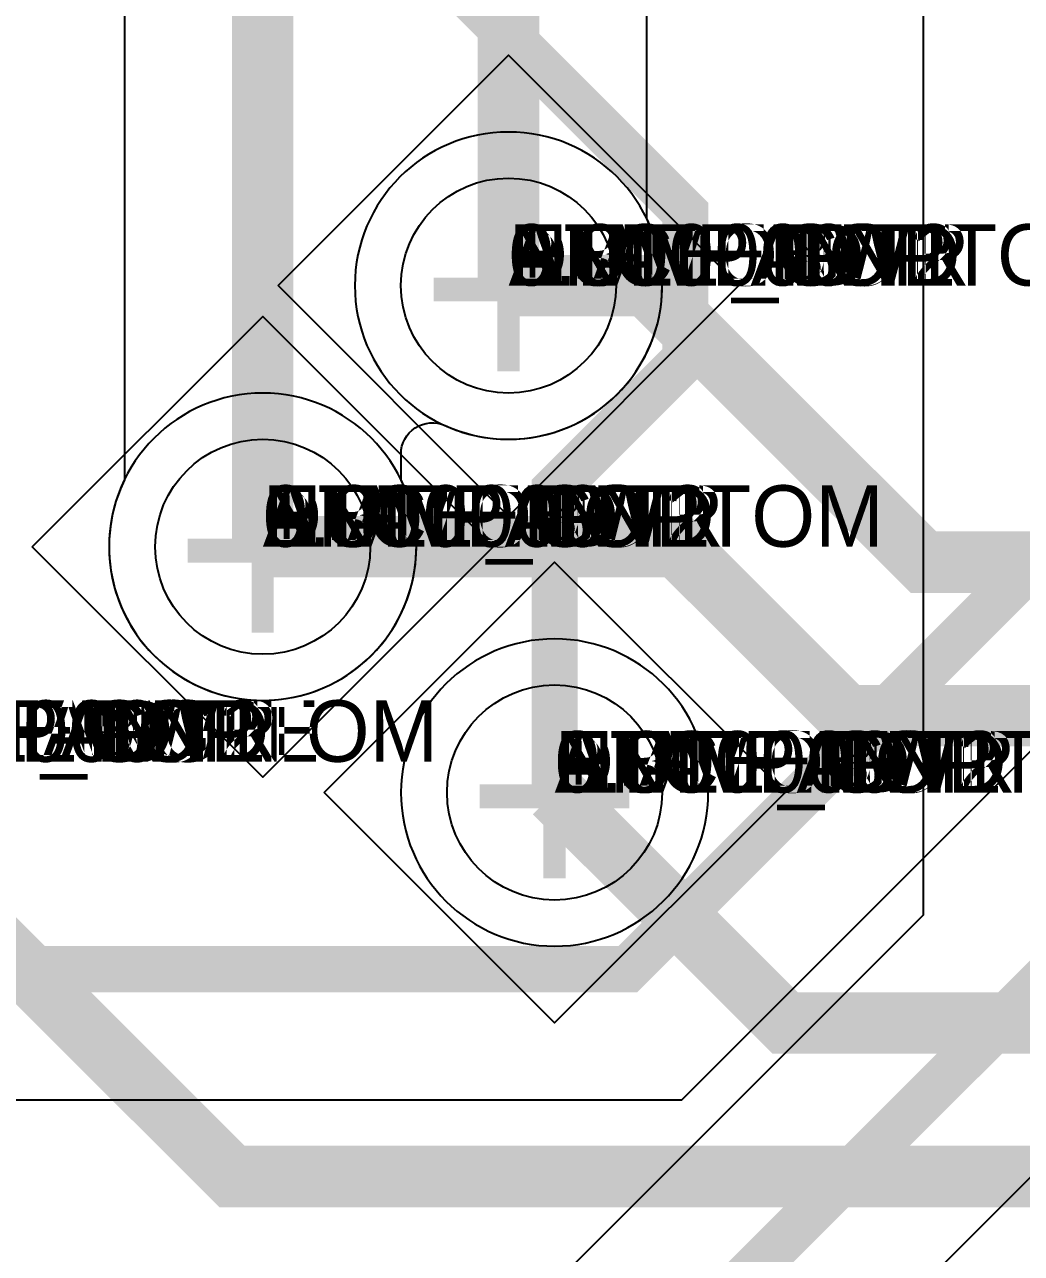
# Model space of a CAD drawing. Extents: x 0 to 323, y 0 to 320.
# Drawn here: x 93.525 to 96.769, y 45.1 to 49.1 of the extents above; entities that cross this region are included whole.
import ezdxf
from ezdxf.enums import TextEntityAlignment as Align

# ---------------------------------------------------------------- set-up
doc = ezdxf.new("R2010")
doc.units = 0
doc.header["$MEASUREMENT"] = 0
doc.layers.get('0').update_dxf_attribs({"linetype": 'CONTINUOUS'})
for name, color, linetype in [('CDN_FIGURES', 7, 'CONTINUOUS'), ('ETCH_BOTTOM', 7, 'CONTINUOUS'), ('ETCH_GND', 3, 'CONTINUOUS'), ('ETCH_INT1', 4, 'CONTINUOUS'), ('ETCH_INT2', 5, 'CONTINUOUS'), ('ETCH_PWR', 6, 'CONTINUOUS'), ('ETCH_TOP', 2, 'CONTINUOUS'), ('MANUFACTURING_NCLEGEND-1-6', 8, 'CONTINUOUS')]:
    doc.layers.add(name, color=color, linetype=linetype)

# ---------------------------------------------------------------- blocks, each defined once
blk = doc.blocks.new('PAD_INFO')
for tag in ['SHAPE_TYPE', 'PAD_HEIGHT', 'PAD_LAYER', 'PAD_TYPE', 'PAD_WIDTH']:
    blk.add_attdef(tag, (0, 0), '', height=0.2)
at = {"flags": 2}
blk.add_attdef('CDN_TYPE', (0, 0), '', height=0.2, dxfattribs=at)
blk = doc.blocks.new('DRILL_INFO')
at = {"flags": 2}
blk.add_attdef('CDN_TYPE', (0, 0), '', height=0.2, dxfattribs=at)
for tag in ['FSHAPE', 'FCHAR', 'DRILL_HEIGHT', 'DIAMETER', 'PLATED', 'DRILL_WIDTH']:
    blk.add_attdef(tag, (0, 0), '', height=0.2)
blk = doc.blocks.new('VIA0700X0300')
at = {"layer": 'ETCH_BOTTOM'}
blk.add_circle((0, 0), 0.35, dxfattribs=at)
at = {"layer": 'ETCH_GND'}
blk.add_circle((0, 0), 0.35, dxfattribs=at)
at = {"layer": 'ETCH_INT1'}
blk.add_circle((0, 0), 0.35, dxfattribs=at)
at = {"layer": 'ETCH_INT2'}
blk.add_circle((0, 0), 0.35, dxfattribs=at)
at = {"layer": 'ETCH_PWR'}
blk.add_circle((0, 0), 0.35, dxfattribs=at)
at = {"layer": 'ETCH_TOP'}
blk.add_circle((0, 0), 0.35, dxfattribs=at)
ref = blk.add_blockref('PAD_INFO', (0, 0))
ref.add_attrib('PAD_LAYER', 'ETCH_TOP', (0, 0), dxfattribs={"height": 0.2})
ref.add_attrib('SHAPE_TYPE', 'NULL', (0, 0), dxfattribs={"height": 0.2})
ref.add_attrib('PAD_TYPE', 'ANTIPAD', (0, 0), dxfattribs={"height": 0.2})
ref.add_attrib('PAD_WIDTH', '0.000000', (0, 0), dxfattribs={"height": 0.2})
ref.add_attrib('PAD_HEIGHT', '0.000000', (0, 0), dxfattribs={"height": 0.2})
ref = blk.add_blockref('PAD_INFO', (0, 0))
ref.add_attrib('PAD_LAYER', 'ETCH_GND', (0, 0), dxfattribs={"height": 0.2})
ref.add_attrib('SHAPE_TYPE', 'NULL', (0, 0), dxfattribs={"height": 0.2})
ref.add_attrib('PAD_TYPE', 'ANTIPAD', (0, 0), dxfattribs={"height": 0.2})
ref.add_attrib('PAD_WIDTH', '0.000000', (0, 0), dxfattribs={"height": 0.2})
ref.add_attrib('PAD_HEIGHT', '0.000000', (0, 0), dxfattribs={"height": 0.2})
ref = blk.add_blockref('PAD_INFO', (0, 0))
ref.add_attrib('PAD_LAYER', 'ETCH_INT1', (0, 0), dxfattribs={"height": 0.2})
ref.add_attrib('SHAPE_TYPE', 'NULL', (0, 0), dxfattribs={"height": 0.2})
ref.add_attrib('PAD_TYPE', 'ANTIPAD', (0, 0), dxfattribs={"height": 0.2})
ref.add_attrib('PAD_WIDTH', '0.000000', (0, 0), dxfattribs={"height": 0.2})
ref.add_attrib('PAD_HEIGHT', '0.000000', (0, 0), dxfattribs={"height": 0.2})
ref = blk.add_blockref('PAD_INFO', (0, 0))
ref.add_attrib('PAD_LAYER', 'ETCH_INT2', (0, 0), dxfattribs={"height": 0.2})
ref.add_attrib('SHAPE_TYPE', 'NULL', (0, 0), dxfattribs={"height": 0.2})
ref.add_attrib('PAD_TYPE', 'ANTIPAD', (0, 0), dxfattribs={"height": 0.2})
ref.add_attrib('PAD_WIDTH', '0.000000', (0, 0), dxfattribs={"height": 0.2})
ref.add_attrib('PAD_HEIGHT', '0.000000', (0, 0), dxfattribs={"height": 0.2})
ref = blk.add_blockref('PAD_INFO', (0, 0))
ref.add_attrib('PAD_LAYER', 'ETCH_PWR', (0, 0), dxfattribs={"height": 0.2})
ref.add_attrib('SHAPE_TYPE', 'NULL', (0, 0), dxfattribs={"height": 0.2})
ref.add_attrib('PAD_TYPE', 'ANTIPAD', (0, 0), dxfattribs={"height": 0.2})
ref.add_attrib('PAD_WIDTH', '0.000000', (0, 0), dxfattribs={"height": 0.2})
ref.add_attrib('PAD_HEIGHT', '0.000000', (0, 0), dxfattribs={"height": 0.2})
ref = blk.add_blockref('PAD_INFO', (0, 0))
ref.add_attrib('PAD_LAYER', 'ETCH_BOTTOM', (0, 0), dxfattribs={"height": 0.2})
ref.add_attrib('SHAPE_TYPE', 'NULL', (0, 0), dxfattribs={"height": 0.2})
ref.add_attrib('PAD_TYPE', 'ANTIPAD', (0, 0), dxfattribs={"height": 0.2})
ref.add_attrib('PAD_WIDTH', '0.000000', (0, 0), dxfattribs={"height": 0.2})
ref.add_attrib('PAD_HEIGHT', '0.000000', (0, 0), dxfattribs={"height": 0.2})
ref = blk.add_blockref('PAD_INFO', (0, 0))
ref.add_attrib('PAD_LAYER', 'ETCH_TOP', (0, 0), dxfattribs={"height": 0.2})
ref.add_attrib('SHAPE_TYPE', 'NULL', (0, 0), dxfattribs={"height": 0.2})
ref.add_attrib('PAD_TYPE', 'THERMAL', (0, 0), dxfattribs={"height": 0.2})
ref.add_attrib('PAD_WIDTH', '0.000000', (0, 0), dxfattribs={"height": 0.2})
ref.add_attrib('PAD_HEIGHT', '0.000000', (0, 0), dxfattribs={"height": 0.2})
ref = blk.add_blockref('PAD_INFO', (0, 0))
ref.add_attrib('PAD_LAYER', 'ETCH_GND', (0, 0), dxfattribs={"height": 0.2})
ref.add_attrib('SHAPE_TYPE', 'NULL', (0, 0), dxfattribs={"height": 0.2})
ref.add_attrib('PAD_TYPE', 'THERMAL', (0, 0), dxfattribs={"height": 0.2})
ref.add_attrib('PAD_WIDTH', '0.000000', (0, 0), dxfattribs={"height": 0.2})
ref.add_attrib('PAD_HEIGHT', '0.000000', (0, 0), dxfattribs={"height": 0.2})
ref = blk.add_blockref('PAD_INFO', (0, 0))
ref.add_attrib('PAD_LAYER', 'ETCH_INT1', (0, 0), dxfattribs={"height": 0.2})
ref.add_attrib('SHAPE_TYPE', 'NULL', (0, 0), dxfattribs={"height": 0.2})
ref.add_attrib('PAD_TYPE', 'THERMAL', (0, 0), dxfattribs={"height": 0.2})
ref.add_attrib('PAD_WIDTH', '0.000000', (0, 0), dxfattribs={"height": 0.2})
ref.add_attrib('PAD_HEIGHT', '0.000000', (0, 0), dxfattribs={"height": 0.2})
ref = blk.add_blockref('PAD_INFO', (0, 0))
ref.add_attrib('PAD_LAYER', 'ETCH_INT2', (0, 0), dxfattribs={"height": 0.2})
ref.add_attrib('SHAPE_TYPE', 'NULL', (0, 0), dxfattribs={"height": 0.2})
ref.add_attrib('PAD_TYPE', 'THERMAL', (0, 0), dxfattribs={"height": 0.2})
ref.add_attrib('PAD_WIDTH', '0.000000', (0, 0), dxfattribs={"height": 0.2})
ref.add_attrib('PAD_HEIGHT', '0.000000', (0, 0), dxfattribs={"height": 0.2})
ref = blk.add_blockref('PAD_INFO', (0, 0))
ref.add_attrib('PAD_LAYER', 'ETCH_PWR', (0, 0), dxfattribs={"height": 0.2})
ref.add_attrib('SHAPE_TYPE', 'NULL', (0, 0), dxfattribs={"height": 0.2})
ref.add_attrib('PAD_TYPE', 'THERMAL', (0, 0), dxfattribs={"height": 0.2})
ref.add_attrib('PAD_WIDTH', '0.000000', (0, 0), dxfattribs={"height": 0.2})
ref.add_attrib('PAD_HEIGHT', '0.000000', (0, 0), dxfattribs={"height": 0.2})
ref = blk.add_blockref('PAD_INFO', (0, 0))
ref.add_attrib('PAD_LAYER', 'ETCH_BOTTOM', (0, 0), dxfattribs={"height": 0.2})
ref.add_attrib('SHAPE_TYPE', 'NULL', (0, 0), dxfattribs={"height": 0.2})
ref.add_attrib('PAD_TYPE', 'THERMAL', (0, 0), dxfattribs={"height": 0.2})
ref.add_attrib('PAD_WIDTH', '0.000000', (0, 0), dxfattribs={"height": 0.2})
ref.add_attrib('PAD_HEIGHT', '0.000000', (0, 0), dxfattribs={"height": 0.2})
ref = blk.add_blockref('PAD_INFO', (0, 0))
ref.add_attrib('PAD_LAYER', 'ETCH_TOP', (0, 0), dxfattribs={"height": 0.2})
ref.add_attrib('SHAPE_TYPE', 'CIRCLE', (0, 0), dxfattribs={"height": 0.2})
ref.add_attrib('PAD_TYPE', 'REGULAR', (0, 0), dxfattribs={"height": 0.2})
ref.add_attrib('PAD_WIDTH', '0.700000', (0, 0), dxfattribs={"height": 0.2})
ref.add_attrib('PAD_HEIGHT', '0.700000', (0, 0), dxfattribs={"height": 0.2})
ref = blk.add_blockref('PAD_INFO', (0, 0))
ref.add_attrib('PAD_LAYER', 'ETCH_GND', (0, 0), dxfattribs={"height": 0.2})
ref.add_attrib('SHAPE_TYPE', 'CIRCLE', (0, 0), dxfattribs={"height": 0.2})
ref.add_attrib('PAD_TYPE', 'REGULAR', (0, 0), dxfattribs={"height": 0.2})
ref.add_attrib('PAD_WIDTH', '0.700000', (0, 0), dxfattribs={"height": 0.2})
ref.add_attrib('PAD_HEIGHT', '0.700000', (0, 0), dxfattribs={"height": 0.2})
ref = blk.add_blockref('PAD_INFO', (0, 0))
ref.add_attrib('PAD_LAYER', 'ETCH_INT1', (0, 0), dxfattribs={"height": 0.2})
ref.add_attrib('SHAPE_TYPE', 'CIRCLE', (0, 0), dxfattribs={"height": 0.2})
ref.add_attrib('PAD_TYPE', 'REGULAR', (0, 0), dxfattribs={"height": 0.2})
ref.add_attrib('PAD_WIDTH', '0.700000', (0, 0), dxfattribs={"height": 0.2})
ref.add_attrib('PAD_HEIGHT', '0.700000', (0, 0), dxfattribs={"height": 0.2})
ref = blk.add_blockref('PAD_INFO', (0, 0))
ref.add_attrib('PAD_LAYER', 'ETCH_INT2', (0, 0), dxfattribs={"height": 0.2})
ref.add_attrib('SHAPE_TYPE', 'CIRCLE', (0, 0), dxfattribs={"height": 0.2})
ref.add_attrib('PAD_TYPE', 'REGULAR', (0, 0), dxfattribs={"height": 0.2})
ref.add_attrib('PAD_WIDTH', '0.700000', (0, 0), dxfattribs={"height": 0.2})
ref.add_attrib('PAD_HEIGHT', '0.700000', (0, 0), dxfattribs={"height": 0.2})
ref = blk.add_blockref('PAD_INFO', (0, 0))
ref.add_attrib('PAD_LAYER', 'ETCH_PWR', (0, 0), dxfattribs={"height": 0.2})
ref.add_attrib('SHAPE_TYPE', 'CIRCLE', (0, 0), dxfattribs={"height": 0.2})
ref.add_attrib('PAD_TYPE', 'REGULAR', (0, 0), dxfattribs={"height": 0.2})
ref.add_attrib('PAD_WIDTH', '0.700000', (0, 0), dxfattribs={"height": 0.2})
ref.add_attrib('PAD_HEIGHT', '0.700000', (0, 0), dxfattribs={"height": 0.2})
ref = blk.add_blockref('PAD_INFO', (0, 0))
ref.add_attrib('PAD_LAYER', 'ETCH_BOTTOM', (0, 0), dxfattribs={"height": 0.2})
ref.add_attrib('SHAPE_TYPE', 'CIRCLE', (0, 0), dxfattribs={"height": 0.2})
ref.add_attrib('PAD_TYPE', 'REGULAR', (0, 0), dxfattribs={"height": 0.2})
ref.add_attrib('PAD_WIDTH', '0.700000', (0, 0), dxfattribs={"height": 0.2})
ref.add_attrib('PAD_HEIGHT', '0.700000', (0, 0), dxfattribs={"height": 0.2})
ref = blk.add_blockref('DRILL_INFO', (0, 0))
ref.add_attrib('DIAMETER', '0.300000', (0, 0), dxfattribs={"height": 0.2})
ref.add_attrib('PLATED', 'PLATED', (0, 0), dxfattribs={"height": 0.2})
ref.add_attrib('FSHAPE', 'DIAMOND', (0, 0), dxfattribs={"height": 0.2})
ref.add_attrib('FCHAR', '+', (0, 0), dxfattribs={"height": 0.2})
ref.add_attrib('DRILL_WIDTH', '1.500000', (0, 0), dxfattribs={"height": 0.2})
ref.add_attrib('DRILL_HEIGHT', '1.500000', (0, 0), dxfattribs={"height": 0.2})
for tag in ['CDN_TYPE', 'PIN']:
    blk.add_attdef(tag, (0, 0), '', height=0.2)
at = {"flags": 2}
for tag in ['PSTKNAME', 'BBV']:
    blk.add_attdef(tag, (0, 0), '', height=0.2, dxfattribs=at)
blk = doc.blocks.new('FIGURE_DIAMOND')
at = {"layer": 'CDN_FIGURES'}
blk.add_lwpolyline([(-0.5, 0), (0, 0.5), (0.5, 0), (0, -0.5)], close=True, dxfattribs=at)
blk = doc.blocks.new('RC1000X1500TS')
at = {"layer": 'ETCH_TOP'}
blk.add_lwpolyline([(-0.5, -0.75), (-0.5, 0.75), (0.5, 0.75), (0.5, -0.75)], close=True, dxfattribs=at)
ref = blk.add_blockref('PAD_INFO', (0, 0))
ref.add_attrib('PAD_LAYER', 'ETCH_TOP', (0, 0), dxfattribs={"height": 0.2})
ref.add_attrib('SHAPE_TYPE', 'NULL', (0, 0), dxfattribs={"height": 0.2})
ref.add_attrib('PAD_TYPE', 'ANTIPAD', (0, 0), dxfattribs={"height": 0.2})
ref.add_attrib('PAD_WIDTH', '0.000000', (0, 0), dxfattribs={"height": 0.2})
ref.add_attrib('PAD_HEIGHT', '0.000000', (0, 0), dxfattribs={"height": 0.2})
ref = blk.add_blockref('PAD_INFO', (0, 0))
ref.add_attrib('PAD_LAYER', 'ETCH_GND', (0, 0), dxfattribs={"height": 0.2})
ref.add_attrib('SHAPE_TYPE', 'NULL', (0, 0), dxfattribs={"height": 0.2})
ref.add_attrib('PAD_TYPE', 'ANTIPAD', (0, 0), dxfattribs={"height": 0.2})
ref.add_attrib('PAD_WIDTH', '0.000000', (0, 0), dxfattribs={"height": 0.2})
ref.add_attrib('PAD_HEIGHT', '0.000000', (0, 0), dxfattribs={"height": 0.2})
ref = blk.add_blockref('PAD_INFO', (0, 0))
ref.add_attrib('PAD_LAYER', 'ETCH_INT1', (0, 0), dxfattribs={"height": 0.2})
ref.add_attrib('SHAPE_TYPE', 'NULL', (0, 0), dxfattribs={"height": 0.2})
ref.add_attrib('PAD_TYPE', 'ANTIPAD', (0, 0), dxfattribs={"height": 0.2})
ref.add_attrib('PAD_WIDTH', '0.000000', (0, 0), dxfattribs={"height": 0.2})
ref.add_attrib('PAD_HEIGHT', '0.000000', (0, 0), dxfattribs={"height": 0.2})
ref = blk.add_blockref('PAD_INFO', (0, 0))
ref.add_attrib('PAD_LAYER', 'ETCH_INT2', (0, 0), dxfattribs={"height": 0.2})
ref.add_attrib('SHAPE_TYPE', 'NULL', (0, 0), dxfattribs={"height": 0.2})
ref.add_attrib('PAD_TYPE', 'ANTIPAD', (0, 0), dxfattribs={"height": 0.2})
ref.add_attrib('PAD_WIDTH', '0.000000', (0, 0), dxfattribs={"height": 0.2})
ref.add_attrib('PAD_HEIGHT', '0.000000', (0, 0), dxfattribs={"height": 0.2})
ref = blk.add_blockref('PAD_INFO', (0, 0))
ref.add_attrib('PAD_LAYER', 'ETCH_PWR', (0, 0), dxfattribs={"height": 0.2})
ref.add_attrib('SHAPE_TYPE', 'NULL', (0, 0), dxfattribs={"height": 0.2})
ref.add_attrib('PAD_TYPE', 'ANTIPAD', (0, 0), dxfattribs={"height": 0.2})
ref.add_attrib('PAD_WIDTH', '0.000000', (0, 0), dxfattribs={"height": 0.2})
ref.add_attrib('PAD_HEIGHT', '0.000000', (0, 0), dxfattribs={"height": 0.2})
ref = blk.add_blockref('PAD_INFO', (0, 0))
ref.add_attrib('PAD_LAYER', 'ETCH_BOTTOM', (0, 0), dxfattribs={"height": 0.2})
ref.add_attrib('SHAPE_TYPE', 'NULL', (0, 0), dxfattribs={"height": 0.2})
ref.add_attrib('PAD_TYPE', 'ANTIPAD', (0, 0), dxfattribs={"height": 0.2})
ref.add_attrib('PAD_WIDTH', '0.000000', (0, 0), dxfattribs={"height": 0.2})
ref.add_attrib('PAD_HEIGHT', '0.000000', (0, 0), dxfattribs={"height": 0.2})
ref = blk.add_blockref('PAD_INFO', (0, 0))
ref.add_attrib('PAD_LAYER', 'ETCH_TOP', (0, 0), dxfattribs={"height": 0.2})
ref.add_attrib('SHAPE_TYPE', 'NULL', (0, 0), dxfattribs={"height": 0.2})
ref.add_attrib('PAD_TYPE', 'THERMAL', (0, 0), dxfattribs={"height": 0.2})
ref.add_attrib('PAD_WIDTH', '0.000000', (0, 0), dxfattribs={"height": 0.2})
ref.add_attrib('PAD_HEIGHT', '0.000000', (0, 0), dxfattribs={"height": 0.2})
ref = blk.add_blockref('PAD_INFO', (0, 0))
ref.add_attrib('PAD_LAYER', 'ETCH_GND', (0, 0), dxfattribs={"height": 0.2})
ref.add_attrib('SHAPE_TYPE', 'NULL', (0, 0), dxfattribs={"height": 0.2})
ref.add_attrib('PAD_TYPE', 'THERMAL', (0, 0), dxfattribs={"height": 0.2})
ref.add_attrib('PAD_WIDTH', '0.000000', (0, 0), dxfattribs={"height": 0.2})
ref.add_attrib('PAD_HEIGHT', '0.000000', (0, 0), dxfattribs={"height": 0.2})
ref = blk.add_blockref('PAD_INFO', (0, 0))
ref.add_attrib('PAD_LAYER', 'ETCH_INT1', (0, 0), dxfattribs={"height": 0.2})
ref.add_attrib('SHAPE_TYPE', 'NULL', (0, 0), dxfattribs={"height": 0.2})
ref.add_attrib('PAD_TYPE', 'THERMAL', (0, 0), dxfattribs={"height": 0.2})
ref.add_attrib('PAD_WIDTH', '0.000000', (0, 0), dxfattribs={"height": 0.2})
ref.add_attrib('PAD_HEIGHT', '0.000000', (0, 0), dxfattribs={"height": 0.2})
ref = blk.add_blockref('PAD_INFO', (0, 0))
ref.add_attrib('PAD_LAYER', 'ETCH_INT2', (0, 0), dxfattribs={"height": 0.2})
ref.add_attrib('SHAPE_TYPE', 'NULL', (0, 0), dxfattribs={"height": 0.2})
ref.add_attrib('PAD_TYPE', 'THERMAL', (0, 0), dxfattribs={"height": 0.2})
ref.add_attrib('PAD_WIDTH', '0.000000', (0, 0), dxfattribs={"height": 0.2})
ref.add_attrib('PAD_HEIGHT', '0.000000', (0, 0), dxfattribs={"height": 0.2})
ref = blk.add_blockref('PAD_INFO', (0, 0))
ref.add_attrib('PAD_LAYER', 'ETCH_PWR', (0, 0), dxfattribs={"height": 0.2})
ref.add_attrib('SHAPE_TYPE', 'NULL', (0, 0), dxfattribs={"height": 0.2})
ref.add_attrib('PAD_TYPE', 'THERMAL', (0, 0), dxfattribs={"height": 0.2})
ref.add_attrib('PAD_WIDTH', '0.000000', (0, 0), dxfattribs={"height": 0.2})
ref.add_attrib('PAD_HEIGHT', '0.000000', (0, 0), dxfattribs={"height": 0.2})
ref = blk.add_blockref('PAD_INFO', (0, 0))
ref.add_attrib('PAD_LAYER', 'ETCH_BOTTOM', (0, 0), dxfattribs={"height": 0.2})
ref.add_attrib('SHAPE_TYPE', 'NULL', (0, 0), dxfattribs={"height": 0.2})
ref.add_attrib('PAD_TYPE', 'THERMAL', (0, 0), dxfattribs={"height": 0.2})
ref.add_attrib('PAD_WIDTH', '0.000000', (0, 0), dxfattribs={"height": 0.2})
ref.add_attrib('PAD_HEIGHT', '0.000000', (0, 0), dxfattribs={"height": 0.2})
ref = blk.add_blockref('PAD_INFO', (0, 0))
ref.add_attrib('PAD_LAYER', 'ETCH_GND', (0, 0), dxfattribs={"height": 0.2})
ref.add_attrib('SHAPE_TYPE', 'NULL', (0, 0), dxfattribs={"height": 0.2})
ref.add_attrib('PAD_TYPE', 'REGULAR', (0, 0), dxfattribs={"height": 0.2})
ref.add_attrib('PAD_WIDTH', '0.000000', (0, 0), dxfattribs={"height": 0.2})
ref.add_attrib('PAD_HEIGHT', '0.000000', (0, 0), dxfattribs={"height": 0.2})
ref = blk.add_blockref('PAD_INFO', (0, 0))
ref.add_attrib('PAD_LAYER', 'ETCH_INT1', (0, 0), dxfattribs={"height": 0.2})
ref.add_attrib('SHAPE_TYPE', 'NULL', (0, 0), dxfattribs={"height": 0.2})
ref.add_attrib('PAD_TYPE', 'REGULAR', (0, 0), dxfattribs={"height": 0.2})
ref.add_attrib('PAD_WIDTH', '0.000000', (0, 0), dxfattribs={"height": 0.2})
ref.add_attrib('PAD_HEIGHT', '0.000000', (0, 0), dxfattribs={"height": 0.2})
ref = blk.add_blockref('PAD_INFO', (0, 0))
ref.add_attrib('PAD_LAYER', 'ETCH_INT2', (0, 0), dxfattribs={"height": 0.2})
ref.add_attrib('SHAPE_TYPE', 'NULL', (0, 0), dxfattribs={"height": 0.2})
ref.add_attrib('PAD_TYPE', 'REGULAR', (0, 0), dxfattribs={"height": 0.2})
ref.add_attrib('PAD_WIDTH', '0.000000', (0, 0), dxfattribs={"height": 0.2})
ref.add_attrib('PAD_HEIGHT', '0.000000', (0, 0), dxfattribs={"height": 0.2})
ref = blk.add_blockref('PAD_INFO', (0, 0))
ref.add_attrib('PAD_LAYER', 'ETCH_PWR', (0, 0), dxfattribs={"height": 0.2})
ref.add_attrib('SHAPE_TYPE', 'NULL', (0, 0), dxfattribs={"height": 0.2})
ref.add_attrib('PAD_TYPE', 'REGULAR', (0, 0), dxfattribs={"height": 0.2})
ref.add_attrib('PAD_WIDTH', '0.000000', (0, 0), dxfattribs={"height": 0.2})
ref.add_attrib('PAD_HEIGHT', '0.000000', (0, 0), dxfattribs={"height": 0.2})
ref = blk.add_blockref('PAD_INFO', (0, 0))
ref.add_attrib('PAD_LAYER', 'ETCH_BOTTOM', (0, 0), dxfattribs={"height": 0.2})
ref.add_attrib('SHAPE_TYPE', 'NULL', (0, 0), dxfattribs={"height": 0.2})
ref.add_attrib('PAD_TYPE', 'REGULAR', (0, 0), dxfattribs={"height": 0.2})
ref.add_attrib('PAD_WIDTH', '0.000000', (0, 0), dxfattribs={"height": 0.2})
ref.add_attrib('PAD_HEIGHT', '0.000000', (0, 0), dxfattribs={"height": 0.2})
ref = blk.add_blockref('DRILL_INFO', (0, 0))
ref.add_attrib('DIAMETER', '0.000000', (0, 0), dxfattribs={"height": 0.2})
ref.add_attrib('PLATED', 'PLATED', (0, 0), dxfattribs={"height": 0.2})
ref.add_attrib('FSHAPE', 'NULL', (0, 0), dxfattribs={"height": 0.2})
ref.add_attrib('DRILL_WIDTH', '0.000000', (0, 0), dxfattribs={"height": 0.2})
ref.add_attrib('DRILL_HEIGHT', '0.000000', (0, 0), dxfattribs={"height": 0.2})
ref = blk.add_blockref('PAD_INFO', (0, 0))
ref.add_attrib('PAD_LAYER', 'ETCH_TOP', (0, 0), dxfattribs={"height": 0.2})
ref.add_attrib('SHAPE_TYPE', 'RECTANGLE', (0, 0), dxfattribs={"height": 0.2})
ref.add_attrib('PAD_TYPE', 'REGULAR', (0, 0), dxfattribs={"height": 0.2})
ref.add_attrib('PAD_WIDTH', '1.000000', (0, 0), dxfattribs={"height": 0.2})
ref.add_attrib('PAD_HEIGHT', '1.500000', (0, 0), dxfattribs={"height": 0.2})
for tag in ['CDN_TYPE', 'PIN']:
    blk.add_attdef(tag, (0, 0), '', height=0.2)
at = {"flags": 2}
for tag in ['PSTKNAME', 'BBV']:
    blk.add_attdef(tag, (0, 0), '', height=0.2, dxfattribs=at)
blk = doc.blocks.new('F56')
at = {"layer": 'ETCH_TOP'}
ref = blk.add_blockref('RC1000X1500TS', (1.75, 0), dxfattribs=at)
ref.add_attrib('CDN_TYPE', 'PIN', (0, 0), dxfattribs={"height": 0.2})
ref.add_attrib('PIN', '2', (0, 0), dxfattribs={"height": 0.2})
at = {"flags": 2}
for tag in ['SYMBOL_TYPE', 'CDN_TYPE', 'REFDES']:
    blk.add_attdef(tag, (0, 0), '', height=0.2, dxfattribs=at)

msp = doc.modelspace()

# ---------------------------------------------------------------- linework, layer by layer
at = {"layer": 'ETCH_BOTTOM'}
for points in [[(91.1, 48.25, 0.15, 0.15, 0), (93.325, 46.025, 0.15, 0.15, 0), (95.4882, 46.025, 0.15, 0.15, 0), (97.0574, 47.5942, 0.15, 0.15, 0), (97.0574, 55.5392, 0.15, 0.15, 0), (100.875, 59.3568, 0.15, 0.15, 0), (100.875, 62.2932, 0.15, 0.15, 0), (100.4432, 62.725, 0.15, 0.15, 0), (99.2118, 62.725, 0.15, 0.15, 0), (97.975, 63.9618, 0.15, 0.15, 0), (97.975, 65.5882, 0.15, 0.15, 0), (98.3118, 65.925, 0.15, 0.15, 0), (98.6382, 65.925, 0.15, 0.15, 0), (100.975, 68.2618, 0.15, 0.15, 0), (100.975, 76.2118, 0.15, 0.15, 0), (108.2, 83.4368, 0.15, 0.15, 0), (108.2, 100.5711, 0.15, 0.15, 0), (116.925, 109.2961, 0.15, 0.15, 0), (116.925, 110.054, 0.15, 0.15, 0), (117.9, 111.029, 0.15, 0.15, 0), (117.9, 111.65, 0.15, 0.15, 0)], [(44.45, 110.8, 0.15, 0.15, 0), (58.9967, 110.8, 0.15, 0.15, 0), (59.5417, 111.345, 0.15, 0.15, 0), (90.1182, 111.345, 0.15, 0.15, 0), (107.795, 93.6682, 0.15, 0.15, 0), (107.795, 85.9818, 0.15, 0.15, 0), (104.2882, 82.475, 0.15, 0.15, 0), (103.5618, 82.475, 0.15, 0.15, 0), (98.575, 77.4882, 0.15, 0.15, 0), (98.575, 75.2617, 0.15, 0.15, 0), (98.15, 74.8367, 0.15, 0.15, 0), (98.15, 68.05, 0.15, 0.15, 0), (95.275, 65.175, 0.15, 0.15, 0), (95.275, 62.425, 0.15, 0.15, 0), (95.975, 61.725, 0.15, 0.15, 0), (95.975, 61.075, 0.15, 0.15, 0), (94.915, 60.015, 0.15, 0.15, 0), (94.915, 49.2483, 0.15, 0.15, 0), (95.675, 48.4883, 0.15, 0.15, 0), (95.675, 48.0117, 0.15, 0.15, 0), (95.25, 47.5867, 0.15, 0.15, 0), (95.25, 46.6, 0.15, 0.15, 0)]]:
    msp.add_lwpolyline(points, format="xyseb", dxfattribs=at)
msp.add_lwpolyline([(93.1489, 45.5999), (95.6643, 45.5999), (97.4825, 47.4181), (97.4825, 55.3631)], dxfattribs=at)
at = {"layer": 'ETCH_GND'}
for points in [[(95.6001, 48.25, 1), (94.5999, 48.25, 1)], [(94.8001, 47.4, 1), (93.7999, 47.4, 1)], [(95.7501, 46.6, 1), (94.7499, 46.6, 1)]]:
    msp.add_lwpolyline(points, format="xyb", close=True, dxfattribs=at)
at = {"layer": 'ETCH_INT1'}
for points in [[(95.6001, 48.25, 1), (94.5999, 48.25, 1)], [(94.8001, 47.4, 1), (93.7999, 47.4, 1)], [(95.7501, 46.6, 1), (94.7499, 46.6, 1)]]:
    msp.add_lwpolyline(points, format="xyb", close=True, dxfattribs=at)
at = {"layer": 'ETCH_INT2'}
for points, format in [([(121.9, 111.65, 0.15, 0.15, 0), (121.9, 111.029, 0.15, 0.15, 0), (122.625, 110.304, 0.15, 0.15, 0), (122.875, 110.0538, 0.15, 0.15, 0), (122.875, 106.6493, 0.15, 0.15, 0), (124.125, 105.3993, 0.15, 0.15, 0), (124.125, 95.0875, 0.15, 0.15, 0), (117.3125, 88.275, 0.15, 0.15, 0), (115.6493, 88.275, 0.15, 0.15, 0), (108.2743, 80.9, 0.15, 0.15, 0), (101.9868, 80.9, 0.15, 0.15, 0), (96.625, 75.5382, 0.15, 0.15, 0), (96.625, 75.3618, 0.15, 0.15, 0), (91.9882, 70.725, 0.15, 0.15, 0), (90.5618, 70.725, 0.15, 0.15, 0), (89.575, 69.7382, 0.15, 0.15, 0), (89.575, 66.8618, 0.15, 0.15, 0), (90.9078, 65.529, 0.15, 0.15, 0), (90.9382, 65.529, 0.15, 0.15, 0), (91.275, 65.1922, 0.15, 0.15, 0), (91.275, 62.0383, 0.15, 0.15, 0), (96.875, 56.4383, 0.15, 0.15, 0), (96.875, 46.025, 0.15, 0.15, 0), (91.05, 40.2, 0.15, 0.15, 0)], "xyseb"), ([(95.1, 48.25, 0.2, 0.2, 0), (95.1, 56.5514, 0.2, 0.2, 0), (88.446, 63.2054, 0.2, 0.2, 0), (88.446, 63.5526, 0.2, 0.2, 0), (80.7486, 71.25, 0.2, 0.2, 0), (67.7, 71.25, 0.2, 0.2, 0)], "xyseb"), ([(94.3, 47.4, 0.2, 0.2, 0), (94.3, 55.7046, 0.2, 0.2, 0), (80.3266, 69.678, 0.2, 0.2, 0), (68.278, 69.678, 0.2, 0.2, 0), (68.2, 69.6, 0.2, 0.2, 0)], "xyseb"), ([(80.1402, 69.2279), (93.8499, 55.5182), (93.8499, 47.6182), (93.8453, 47.6082, 1.557729), (94.7547, 47.6082), (94.7501, 47.6182), (94.7501, 47.7022, -0.545175), (94.8934, 47.7946, 0.693754), (95.5547, 48.4582), (95.5501, 48.4682), (95.5501, 56.7378), (90.0021, 62.2859, -0.622285)], "xyb"), ([(90.8499, 61.8622), (96.4499, 56.2622), (96.4499, 52.6995, -0.438145), (96.3403, 52.5985, 1.084105), (96.3403, 51.6015, -0.438145), (96.4499, 51.5005), (96.4499, 46.2011), (90.9359, 40.6871)], "xyb")]:
    msp.add_lwpolyline(points, format=format, dxfattribs=at)
for points in [[(91.7461, 40.0501, -0.668179), (91.6744, 40.2232), (97.3001, 45.8489), (97.3001, 55.8907, -0.668179), (97.4732, 55.9624), (98.2378, 55.1978), (98.2095, 55.1624, 0.985195), (98.981, 54.5261, -0.438125), (99.13, 54.5321), (100.3499, 53.3122), (100.3499, 46.6379), (98.2121, 44.5001), (97.9856, 44.5001), (93.5356, 40.0501)], [(95.25, 47.1001, 1), (95.25, 46.0999, 1)]]:
    msp.add_lwpolyline(points, format="xyb", close=True, dxfattribs=at)
at = {"layer": 'ETCH_PWR'}
for points in [[(95.6001, 48.25, 1), (94.5999, 48.25, 1)], [(94.8001, 47.4, 1), (93.7999, 47.4, 1)], [(95.7501, 46.6, 1), (94.7499, 46.6, 1)]]:
    msp.add_lwpolyline(points, format="xyb", close=True, dxfattribs=at)
at = {"layer": 'ETCH_TOP'}
for points in [[(95.1, 48.25, 0.2, 0.2, 0), (95.55, 48.25, 0.2, 0.2, 0), (96.45, 47.35, 0.2, 0.2, 0), (97.45, 47.35, 0.2, 0.2, 0)], [(94.3, 47.4, 0.2, 0.2, 0), (95.65, 47.4, 0.2, 0.2, 0), (96.2, 46.85, 0.2, 0.2, 0), (97.45, 46.85, 0.2, 0.2, 0)], [(97.45, 45.35, 0.2, 0.2, 0), (94.2, 45.35, 0.2, 0.2, 0), (92.85, 46.7, 0.2, 0.2, 0)], [(97.45, 45.85, 0.2, 0.2, 0), (96, 45.85, 0.2, 0.2, 0), (95.25, 46.6, 0.2, 0.2, 0)]]:
    msp.add_lwpolyline(points, format="xyseb", dxfattribs=at)

# ---------------------------------------------------------------- block references
msp.add_blockref('F56', (91.1, 46.7))
for p in [(95.1, 48.25), (94.3, 47.4), (95.25, 46.6)]:
    msp.add_blockref('VIA0700X0300', p, dxfattribs=at)
at = {"layer": 'MANUFACTURING_NCLEGEND-1-6', "xscale": 1.5, "yscale": 1.5}
for p in [(95.1, 48.25), (94.3, 47.4), (95.25, 46.6)]:
    msp.add_blockref('FIGURE_DIAMOND', p, dxfattribs=at)

# ---------------------------------------------------------------- texts
at = {"layer": 'MANUFACTURING_NCLEGEND-1-6'}
for p in [(95.1, 48.25), (94.3, 47.4), (95.25, 46.6)]:
    msp.add_text('+', height=0.75, dxfattribs=at).set_placement(p, align=Align.MIDDLE_CENTER)

doc.saveas('drawing.dxf')
